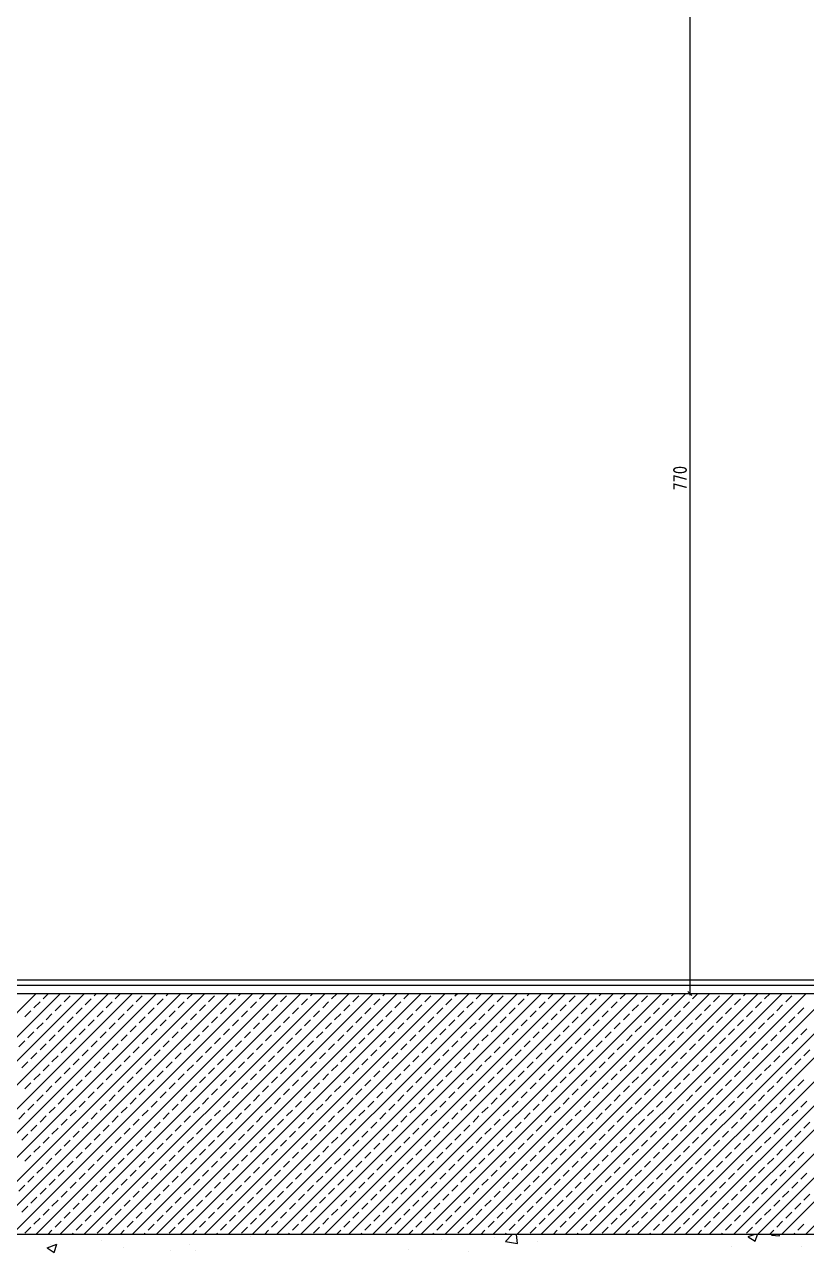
# Model space of a CAD drawing. Header units: millimetres. Extents: x 43168.9 to 43194.6, y -25545.1 to -25543.4.
# Drawn here: x 43184.1023 to 43184.2191, y -25544.7853 to -25544.6018 of the extents above; entities that cross this region are included whole.
import ezdxf

# ---------------------------------------------------------------- set-up
doc = ezdxf.new("R2010")
doc.units = ezdxf.units.MM
doc.header["$LTSCALE"] = 200
doc.linetypes.add('kesit_$0$HIDDEN2', pattern=[0.1875, 0.125, -0.0625])
for name, color, linetype in [('kaplama-gnl_sgh', 30, 'Continuous'), ('kesit_$0$izd-alt_sgh', 8, 'kesit_$0$HIDDEN2'), ('kolon-b.a_sgh', 6, 'Continuous'), ('olcuic_sgh', 183, 'Continuous'), ('tarama-betonarme_sgh', 223, 'Continuous'), ('tarama-zemin_sgh', 197, 'Continuous')]:
    doc.layers.add(name, color=color, linetype=linetype)
doc.styles.add('dim', font='VERDANA.TTF', dxfattribs={"width": 0.7})

msp = doc.modelspace()

# ---------------------------------------------------------------- linework, layer by layer
at = {"color": 0, "linetype": 'ByBlock', "lineweight": -2}
msp.add_line((43184.20137, -25544.74626), (43184.20197, -25544.74686), dxfattribs=at)
at = {"layer": 'kaplama-gnl_sgh'}
for p, q in [((43185.04769, -25544.74456), (43184.04569, -25544.74456)), ((43185.04769, -25544.74536), (43184.04569, -25544.74536))]:
    msp.add_line(p, q, dxfattribs=at)
at = {"layer": 'kesit_$0$izd-alt_sgh'}
msp.add_line((43183.07862, -25544.74656), (43185.19931, -25544.74656), dxfattribs=at)
at = {"layer": 'kolon-b.a_sgh'}
for p, q in [((43183.80469, -25544.74656), (43185.04869, -25544.74656)), ((43185.05869, -25544.78256), (43183.80469, -25544.78256))]:
    msp.add_line(p, q, dxfattribs=at)
at = {"layer": 'olcuic_sgh'}
for p, q in [((43184.20167, -25544.59231), (43184.20167, -25544.74681)), ((43184.19867, -25544.74656), (43184.20227, -25544.74656))]:
    msp.add_line(p, q, dxfattribs=at)
at = {"layer": 'tarama-betonarme_sgh'}
for p, q in [((43184.06809, -25544.78256), (43184.10409, -25544.74656)), ((43184.07169, -25544.78256), (43184.10769, -25544.74656)), ((43184.07528, -25544.78256), (43184.11128, -25544.74656)), ((43184.07887, -25544.78256), (43184.11487, -25544.74656)), ((43184.08246, -25544.78256), (43184.11846, -25544.74656)), ((43184.08605, -25544.78256), (43184.12205, -25544.74656)), ((43184.08965, -25544.78256), (43184.12565, -25544.74656)), ((43184.09324, -25544.78256), (43184.12924, -25544.74656)), ((43184.09683, -25544.78256), (43184.13283, -25544.74656)), ((43184.10042, -25544.78256), (43184.13642, -25544.74656)), ((43184.10402, -25544.78256), (43184.14002, -25544.74656)), ((43184.10509, -25544.74736), (43184.10589, -25544.74656)), ((43184.10761, -25544.78256), (43184.14361, -25544.74656)), ((43184.10823, -25544.74781), (43184.10913, -25544.74691)), ((43184.1112, -25544.78256), (43184.1472, -25544.74656)), ((43184.11137, -25544.74826), (43184.11227, -25544.74736)), ((43184.11272, -25544.74691), (43184.11307, -25544.74656)), ((43184.11479, -25544.78256), (43184.15079, -25544.74656)), ((43184.11586, -25544.74736), (43184.11667, -25544.74656)), ((43184.11838, -25544.78256), (43184.15438, -25544.74656)), ((43184.11901, -25544.74781), (43184.11991, -25544.74691)), ((43184.12198, -25544.78256), (43184.15798, -25544.74656)), ((43184.12215, -25544.74826), (43184.12305, -25544.74736)), ((43184.1235, -25544.74691), (43184.12385, -25544.74656)), ((43184.12557, -25544.78256), (43184.16157, -25544.74656)), ((43184.12664, -25544.74736), (43184.12744, -25544.74656)), ((43184.12916, -25544.78256), (43184.16516, -25544.74656)), ((43184.12978, -25544.74781), (43184.13068, -25544.74691)), ((43184.13275, -25544.78256), (43184.16875, -25544.74656)), ((43184.13293, -25544.74826), (43184.13382, -25544.74736)), ((43184.13427, -25544.74691), (43184.13463, -25544.74656)), ((43184.13634, -25544.78256), (43184.17234, -25544.74656)), ((43184.13742, -25544.74736), (43184.13822, -25544.74656)), ((43184.13994, -25544.78256), (43184.17594, -25544.74656)), ((43184.14056, -25544.74781), (43184.14146, -25544.74691)), ((43184.14353, -25544.78256), (43184.17953, -25544.74656)), ((43184.1437, -25544.74826), (43184.1446, -25544.74736)), ((43184.14505, -25544.74691), (43184.1454, -25544.74656)), ((43184.14712, -25544.78256), (43184.18312, -25544.74656)), ((43184.14819, -25544.74736), (43184.149, -25544.74656)), ((43184.15071, -25544.78256), (43184.18671, -25544.74656)), ((43184.15134, -25544.74781), (43184.15223, -25544.74691)), ((43184.1543, -25544.78256), (43184.1903, -25544.74656)), ((43184.15448, -25544.74826), (43184.15538, -25544.74736)), ((43184.15583, -25544.74691), (43184.15618, -25544.74656)), ((43184.1579, -25544.78256), (43184.1939, -25544.74656)), ((43184.15897, -25544.74736), (43184.15977, -25544.74656)), ((43184.16149, -25544.78256), (43184.19749, -25544.74656)), ((43184.16211, -25544.74781), (43184.16301, -25544.74691)), ((43184.16508, -25544.78256), (43184.20108, -25544.74656)), ((43184.16526, -25544.74826), (43184.16615, -25544.74736)), ((43184.1666, -25544.74691), (43184.16696, -25544.74656)), ((43184.16867, -25544.78256), (43184.20467, -25544.74656)), ((43184.16975, -25544.74736), (43184.17055, -25544.74656)), ((43184.17227, -25544.78256), (43184.20827, -25544.74656)), ((43184.17289, -25544.74781), (43184.17379, -25544.74691)), ((43184.17586, -25544.78256), (43184.21186, -25544.74656)), ((43184.17603, -25544.74826), (43184.17693, -25544.74736)), ((43184.17738, -25544.74691), (43184.17773, -25544.74656)), ((43184.17945, -25544.78256), (43184.21545, -25544.74656)), ((43184.18052, -25544.74736), (43184.18132, -25544.74656)), ((43184.18304, -25544.78256), (43184.21904, -25544.74656)), ((43184.18367, -25544.74781), (43184.18456, -25544.74691)), ((43184.18663, -25544.78256), (43184.22263, -25544.74656)), ((43184.18681, -25544.74826), (43184.18771, -25544.74736)), ((43184.18816, -25544.74691), (43184.18851, -25544.74656)), ((43184.19023, -25544.78256), (43184.22623, -25544.74656)), ((43184.1913, -25544.74736), (43184.1921, -25544.74656)), ((43184.19382, -25544.78256), (43184.22982, -25544.74656)), ((43184.19444, -25544.74781), (43184.19534, -25544.74691)), ((43184.19741, -25544.78256), (43184.23341, -25544.74656)), ((43184.19758, -25544.74826), (43184.19848, -25544.74736)), ((43184.19893, -25544.74691), (43184.19929, -25544.74656)), ((43184.201, -25544.78256), (43184.237, -25544.74656)), ((43184.20207, -25544.74736), (43184.20288, -25544.74656)), ((43184.20459, -25544.78256), (43184.24059, -25544.74656)), ((43184.20522, -25544.74781), (43184.20612, -25544.74691)), ((43184.20819, -25544.78256), (43184.24419, -25544.74656)), ((43184.20836, -25544.74826), (43184.20926, -25544.74736)), ((43184.20971, -25544.74691), (43184.21006, -25544.74656)), ((43184.21178, -25544.78256), (43184.24778, -25544.74656)), ((43184.21285, -25544.74736), (43184.21365, -25544.74656)), ((43184.21537, -25544.78256), (43184.25137, -25544.74656)), ((43184.21599, -25544.74781), (43184.21689, -25544.74691)), ((43184.21896, -25544.78256), (43184.25496, -25544.74656)), ((43184.10239, -25544.75006), (43184.10329, -25544.74916)), ((43184.10374, -25544.74871), (43184.10464, -25544.74781)), ((43184.10688, -25544.74916), (43184.10778, -25544.74826)), ((43184.11003, -25544.74961), (43184.11092, -25544.74871)), ((43184.11317, -25544.75006), (43184.11407, -25544.74916)), ((43184.11452, -25544.74871), (43184.11542, -25544.74781)), ((43184.11766, -25544.74916), (43184.11856, -25544.74826)), ((43184.1208, -25544.74961), (43184.1217, -25544.74871)), ((43184.12395, -25544.75006), (43184.12484, -25544.74916)), ((43184.12529, -25544.74871), (43184.12619, -25544.74781)), ((43184.12844, -25544.74916), (43184.12933, -25544.74826)), ((43184.13158, -25544.74961), (43184.13248, -25544.74871)), ((43184.13472, -25544.75006), (43184.13562, -25544.74916)), ((43184.13607, -25544.74871), (43184.13697, -25544.74781)), ((43184.13921, -25544.74916), (43184.14011, -25544.74826)), ((43184.14236, -25544.74961), (43184.14325, -25544.74871)), ((43184.1455, -25544.75006), (43184.1464, -25544.74916)), ((43184.14685, -25544.74871), (43184.14774, -25544.74781)), ((43184.14999, -25544.74916), (43184.15089, -25544.74826)), ((43184.15313, -25544.74961), (43184.15403, -25544.74871)), ((43184.15628, -25544.75006), (43184.15717, -25544.74916)), ((43184.15762, -25544.74871), (43184.15852, -25544.74781)), ((43184.16077, -25544.74916), (43184.16166, -25544.74826)), ((43184.16391, -25544.74961), (43184.16481, -25544.74871)), ((43184.16705, -25544.75006), (43184.16795, -25544.74916)), ((43184.1684, -25544.74871), (43184.1693, -25544.74781)), ((43184.17154, -25544.74916), (43184.17244, -25544.74826)), ((43184.17468, -25544.74961), (43184.17558, -25544.74871)), ((43184.17783, -25544.75006), (43184.17873, -25544.74916)), ((43184.17917, -25544.74871), (43184.18007, -25544.74781)), ((43184.18232, -25544.74916), (43184.18322, -25544.74826)), ((43184.18546, -25544.74961), (43184.18636, -25544.74871)), ((43184.1886, -25544.75006), (43184.1895, -25544.74916)), ((43184.18995, -25544.74871), (43184.19085, -25544.74781)), ((43184.19309, -25544.74916), (43184.19399, -25544.74826)), ((43184.19624, -25544.74961), (43184.19714, -25544.74871)), ((43184.19938, -25544.75006), (43184.20028, -25544.74916)), ((43184.20073, -25544.74871), (43184.20163, -25544.74781)), ((43184.20387, -25544.74916), (43184.20477, -25544.74826)), ((43184.20701, -25544.74961), (43184.20791, -25544.74871)), ((43184.21016, -25544.75006), (43184.21105, -25544.74916)), ((43184.2115, -25544.74871), (43184.2124, -25544.74781)), ((43184.21465, -25544.74916), (43184.21554, -25544.74826)), ((43184.21779, -25544.74961), (43184.21869, -25544.74871)), ((43184.10419, -25544.75185), (43184.10509, -25544.75095)), ((43184.10554, -25544.7505), (43184.10643, -25544.74961)), ((43184.10868, -25544.75095), (43184.10958, -25544.75006)), ((43184.11182, -25544.7514), (43184.11272, -25544.7505)), ((43184.11497, -25544.75185), (43184.11586, -25544.75095)), ((43184.11631, -25544.7505), (43184.11721, -25544.74961)), ((43184.11946, -25544.75095), (43184.12035, -25544.75006)), ((43184.1226, -25544.7514), (43184.1235, -25544.7505)), ((43184.12574, -25544.75185), (43184.12664, -25544.75095)), ((43184.12709, -25544.7505), (43184.12799, -25544.74961)), ((43184.13023, -25544.75095), (43184.13113, -25544.75006)), ((43184.13338, -25544.7514), (43184.13427, -25544.7505)), ((43184.13652, -25544.75185), (43184.13742, -25544.75095)), ((43184.13787, -25544.7505), (43184.13876, -25544.74961)), ((43184.14101, -25544.75095), (43184.14191, -25544.75006)), ((43184.14415, -25544.7514), (43184.14505, -25544.7505)), ((43184.14729, -25544.75185), (43184.14819, -25544.75095)), ((43184.14864, -25544.7505), (43184.14954, -25544.74961)), ((43184.15179, -25544.75095), (43184.15268, -25544.75006)), ((43184.15493, -25544.7514), (43184.15583, -25544.7505)), ((43184.15807, -25544.75185), (43184.15897, -25544.75095)), ((43184.15942, -25544.7505), (43184.16032, -25544.74961)), ((43184.16256, -25544.75095), (43184.16346, -25544.75006)), ((43184.1657, -25544.7514), (43184.1666, -25544.7505)), ((43184.16885, -25544.75185), (43184.16975, -25544.75095)), ((43184.17019, -25544.7505), (43184.17109, -25544.74961)), ((43184.17334, -25544.75095), (43184.17424, -25544.75006)), ((43184.17648, -25544.7514), (43184.17738, -25544.7505)), ((43184.17962, -25544.75185), (43184.18052, -25544.75095)), ((43184.18097, -25544.7505), (43184.18187, -25544.74961)), ((43184.18411, -25544.75095), (43184.18501, -25544.75006)), ((43184.18726, -25544.7514), (43184.18816, -25544.7505)), ((43184.1904, -25544.75185), (43184.1913, -25544.75095)), ((43184.19175, -25544.7505), (43184.19265, -25544.74961)), ((43184.19489, -25544.75095), (43184.19579, -25544.75006)), ((43184.19803, -25544.7514), (43184.19893, -25544.7505)), ((43184.20118, -25544.75185), (43184.20207, -25544.75095)), ((43184.20252, -25544.7505), (43184.20342, -25544.74961)), ((43184.20567, -25544.75095), (43184.20656, -25544.75006)), ((43184.20881, -25544.7514), (43184.20971, -25544.7505)), ((43184.21195, -25544.75185), (43184.21285, -25544.75095)), ((43184.2133, -25544.7505), (43184.2142, -25544.74961)), ((43184.21644, -25544.75095), (43184.21734, -25544.75006)), ((43184.10284, -25544.7532), (43184.10374, -25544.7523)), ((43184.10599, -25544.75365), (43184.10688, -25544.75275)), ((43184.10733, -25544.7523), (43184.10823, -25544.7514)), ((43184.11048, -25544.75275), (43184.11137, -25544.75185)), ((43184.11362, -25544.7532), (43184.11452, -25544.7523)), ((43184.11676, -25544.75365), (43184.11766, -25544.75275)), ((43184.11811, -25544.7523), (43184.11901, -25544.7514)), ((43184.12125, -25544.75275), (43184.12215, -25544.75185)), ((43184.1244, -25544.7532), (43184.12529, -25544.7523)), ((43184.12754, -25544.75365), (43184.12844, -25544.75275)), ((43184.12889, -25544.7523), (43184.12978, -25544.7514)), ((43184.13203, -25544.75275), (43184.13293, -25544.75185)), ((43184.13517, -25544.7532), (43184.13607, -25544.7523)), ((43184.13831, -25544.75365), (43184.13921, -25544.75275)), ((43184.13966, -25544.7523), (43184.14056, -25544.7514)), ((43184.1428, -25544.75275), (43184.1437, -25544.75185)), ((43184.14595, -25544.7532), (43184.14685, -25544.7523)), ((43184.14909, -25544.75365), (43184.14999, -25544.75275)), ((43184.15044, -25544.7523), (43184.15134, -25544.7514)), ((43184.15358, -25544.75275), (43184.15448, -25544.75185)), ((43184.15672, -25544.7532), (43184.15762, -25544.7523)), ((43184.15987, -25544.75365), (43184.16077, -25544.75275)), ((43184.16121, -25544.7523), (43184.16211, -25544.7514)), ((43184.16436, -25544.75275), (43184.16526, -25544.75185)), ((43184.1675, -25544.7532), (43184.1684, -25544.7523)), ((43184.17064, -25544.75365), (43184.17154, -25544.75275)), ((43184.17199, -25544.7523), (43184.17289, -25544.7514)), ((43184.17513, -25544.75275), (43184.17603, -25544.75185)), ((43184.17828, -25544.7532), (43184.17917, -25544.7523)), ((43184.18142, -25544.75365), (43184.18232, -25544.75275)), ((43184.18277, -25544.7523), (43184.18367, -25544.7514)), ((43184.18591, -25544.75275), (43184.18681, -25544.75185)), ((43184.18905, -25544.7532), (43184.18995, -25544.7523)), ((43184.1922, -25544.75365), (43184.19309, -25544.75275)), ((43184.19354, -25544.7523), (43184.19444, -25544.7514)), ((43184.19669, -25544.75275), (43184.19758, -25544.75185)), ((43184.19983, -25544.7532), (43184.20073, -25544.7523)), ((43184.20297, -25544.75365), (43184.20387, -25544.75275)), ((43184.20432, -25544.7523), (43184.20522, -25544.7514)), ((43184.20746, -25544.75275), (43184.20836, -25544.75185)), ((43184.21061, -25544.7532), (43184.2115, -25544.7523)), ((43184.21375, -25544.75365), (43184.21465, -25544.75275)), ((43184.2151, -25544.7523), (43184.21599, -25544.7514)), ((43184.21824, -25544.75275), (43184.21914, -25544.75185)), ((43184.1015, -25544.75455), (43184.10239, -25544.75365)), ((43184.10464, -25544.75499), (43184.10554, -25544.7541)), ((43184.10778, -25544.75544), (43184.10868, -25544.75455)), ((43184.10913, -25544.7541), (43184.11003, -25544.7532)), ((43184.11227, -25544.75455), (43184.11317, -25544.75365)), ((43184.11542, -25544.75499), (43184.11631, -25544.7541)), ((43184.11856, -25544.75544), (43184.11946, -25544.75455)), ((43184.11991, -25544.7541), (43184.1208, -25544.7532)), ((43184.12305, -25544.75455), (43184.12395, -25544.75365)), ((43184.12619, -25544.75499), (43184.12709, -25544.7541)), ((43184.12933, -25544.75544), (43184.13023, -25544.75455)), ((43184.13068, -25544.7541), (43184.13158, -25544.7532)), ((43184.13382, -25544.75455), (43184.13472, -25544.75365)), ((43184.13697, -25544.75499), (43184.13787, -25544.7541)), ((43184.14011, -25544.75544), (43184.14101, -25544.75455)), ((43184.14146, -25544.7541), (43184.14236, -25544.7532)), ((43184.1446, -25544.75455), (43184.1455, -25544.75365)), ((43184.14774, -25544.75499), (43184.14864, -25544.7541)), ((43184.15089, -25544.75544), (43184.15179, -25544.75455)), ((43184.15223, -25544.7541), (43184.15313, -25544.7532)), ((43184.15538, -25544.75455), (43184.15628, -25544.75365)), ((43184.15852, -25544.75499), (43184.15942, -25544.7541)), ((43184.16166, -25544.75544), (43184.16256, -25544.75455)), ((43184.16301, -25544.7541), (43184.16391, -25544.7532)), ((43184.16615, -25544.75455), (43184.16705, -25544.75365)), ((43184.1693, -25544.75499), (43184.17019, -25544.7541)), ((43184.17244, -25544.75544), (43184.17334, -25544.75455)), ((43184.17379, -25544.7541), (43184.17468, -25544.7532)), ((43184.17693, -25544.75455), (43184.17783, -25544.75365)), ((43184.18007, -25544.75499), (43184.18097, -25544.7541)), ((43184.18322, -25544.75544), (43184.18411, -25544.75455)), ((43184.18456, -25544.7541), (43184.18546, -25544.7532)), ((43184.18771, -25544.75455), (43184.1886, -25544.75365)), ((43184.19085, -25544.75499), (43184.19175, -25544.7541)), ((43184.19399, -25544.75544), (43184.19489, -25544.75455)), ((43184.19534, -25544.7541), (43184.19624, -25544.7532)), ((43184.19848, -25544.75455), (43184.19938, -25544.75365)), ((43184.20163, -25544.75499), (43184.20252, -25544.7541)), ((43184.20477, -25544.75544), (43184.20567, -25544.75455)), ((43184.20612, -25544.7541), (43184.20701, -25544.7532)), ((43184.20926, -25544.75455), (43184.21016, -25544.75365)), ((43184.2124, -25544.75499), (43184.2133, -25544.7541)), ((43184.21554, -25544.75544), (43184.21644, -25544.75455)), ((43184.21689, -25544.7541), (43184.21779, -25544.7532)), ((43184.10329, -25544.75634), (43184.10419, -25544.75544)), ((43184.10643, -25544.75679), (43184.10733, -25544.75589)), ((43184.10958, -25544.75724), (43184.11048, -25544.75634)), ((43184.11092, -25544.75589), (43184.11182, -25544.75499)), ((43184.11407, -25544.75634), (43184.11497, -25544.75544)), ((43184.11721, -25544.75679), (43184.11811, -25544.75589)), ((43184.12035, -25544.75724), (43184.12125, -25544.75634)), ((43184.1217, -25544.75589), (43184.1226, -25544.75499)), ((43184.12484, -25544.75634), (43184.12574, -25544.75544)), ((43184.12799, -25544.75679), (43184.12889, -25544.75589)), ((43184.13113, -25544.75724), (43184.13203, -25544.75634)), ((43184.13248, -25544.75589), (43184.13338, -25544.75499)), ((43184.13562, -25544.75634), (43184.13652, -25544.75544)), ((43184.13876, -25544.75679), (43184.13966, -25544.75589)), ((43184.14191, -25544.75724), (43184.1428, -25544.75634)), ((43184.14325, -25544.75589), (43184.14415, -25544.75499)), ((43184.1464, -25544.75634), (43184.14729, -25544.75544)), ((43184.14954, -25544.75679), (43184.15044, -25544.75589)), ((43184.15268, -25544.75724), (43184.15358, -25544.75634)), ((43184.15403, -25544.75589), (43184.15493, -25544.75499)), ((43184.15717, -25544.75634), (43184.15807, -25544.75544)), ((43184.16032, -25544.75679), (43184.16121, -25544.75589)), ((43184.16346, -25544.75724), (43184.16436, -25544.75634)), ((43184.16481, -25544.75589), (43184.1657, -25544.75499)), ((43184.16795, -25544.75634), (43184.16885, -25544.75544)), ((43184.17109, -25544.75679), (43184.17199, -25544.75589)), ((43184.17424, -25544.75724), (43184.17513, -25544.75634)), ((43184.17558, -25544.75589), (43184.17648, -25544.75499)), ((43184.17873, -25544.75634), (43184.17962, -25544.75544)), ((43184.18187, -25544.75679), (43184.18277, -25544.75589)), ((43184.18501, -25544.75724), (43184.18591, -25544.75634)), ((43184.18636, -25544.75589), (43184.18726, -25544.75499)), ((43184.1895, -25544.75634), (43184.1904, -25544.75544)), ((43184.19265, -25544.75679), (43184.19354, -25544.75589)), ((43184.19579, -25544.75724), (43184.19669, -25544.75634)), ((43184.19714, -25544.75589), (43184.19803, -25544.75499)), ((43184.20028, -25544.75634), (43184.20118, -25544.75544)), ((43184.20342, -25544.75679), (43184.20432, -25544.75589)), ((43184.20656, -25544.75724), (43184.20746, -25544.75634)), ((43184.20791, -25544.75589), (43184.20881, -25544.75499)), ((43184.21105, -25544.75634), (43184.21195, -25544.75544)), ((43184.2142, -25544.75679), (43184.2151, -25544.75589)), ((43184.21734, -25544.75724), (43184.21824, -25544.75634)), ((43184.21869, -25544.75589), (43184.21959, -25544.75499)), ((43184.10194, -25544.75769), (43184.10284, -25544.75679)), ((43184.10509, -25544.75814), (43184.10599, -25544.75724)), ((43184.10823, -25544.75859), (43184.10913, -25544.75769)), ((43184.11137, -25544.75904), (43184.11227, -25544.75814)), ((43184.11272, -25544.75769), (43184.11362, -25544.75679)), ((43184.11586, -25544.75814), (43184.11676, -25544.75724)), ((43184.11901, -25544.75859), (43184.11991, -25544.75769)), ((43184.12215, -25544.75904), (43184.12305, -25544.75814)), ((43184.1235, -25544.75769), (43184.1244, -25544.75679)), ((43184.12664, -25544.75814), (43184.12754, -25544.75724)), ((43184.12978, -25544.75859), (43184.13068, -25544.75769)), ((43184.13293, -25544.75904), (43184.13382, -25544.75814)), ((43184.13427, -25544.75769), (43184.13517, -25544.75679)), ((43184.13742, -25544.75814), (43184.13831, -25544.75724)), ((43184.14056, -25544.75859), (43184.14146, -25544.75769)), ((43184.1437, -25544.75904), (43184.1446, -25544.75814)), ((43184.14505, -25544.75769), (43184.14595, -25544.75679)), ((43184.14819, -25544.75814), (43184.14909, -25544.75724)), ((43184.15134, -25544.75859), (43184.15223, -25544.75769)), ((43184.15448, -25544.75904), (43184.15538, -25544.75814)), ((43184.15583, -25544.75769), (43184.15672, -25544.75679)), ((43184.15897, -25544.75814), (43184.15987, -25544.75724)), ((43184.16211, -25544.75859), (43184.16301, -25544.75769)), ((43184.16526, -25544.75904), (43184.16615, -25544.75814)), ((43184.1666, -25544.75769), (43184.1675, -25544.75679)), ((43184.16975, -25544.75814), (43184.17064, -25544.75724)), ((43184.17289, -25544.75859), (43184.17379, -25544.75769)), ((43184.17603, -25544.75904), (43184.17693, -25544.75814)), ((43184.17738, -25544.75769), (43184.17828, -25544.75679)), ((43184.18052, -25544.75814), (43184.18142, -25544.75724)), ((43184.18367, -25544.75859), (43184.18456, -25544.75769)), ((43184.18681, -25544.75904), (43184.18771, -25544.75814)), ((43184.18816, -25544.75769), (43184.18905, -25544.75679)), ((43184.1913, -25544.75814), (43184.1922, -25544.75724)), ((43184.19444, -25544.75859), (43184.19534, -25544.75769)), ((43184.19758, -25544.75904), (43184.19848, -25544.75814)), ((43184.19893, -25544.75769), (43184.19983, -25544.75679)), ((43184.20207, -25544.75814), (43184.20297, -25544.75724)), ((43184.20522, -25544.75859), (43184.20612, -25544.75769)), ((43184.20836, -25544.75904), (43184.20926, -25544.75814)), ((43184.20971, -25544.75769), (43184.21061, -25544.75679)), ((43184.21285, -25544.75814), (43184.21375, -25544.75724)), ((43184.21599, -25544.75859), (43184.21689, -25544.75769)), ((43184.10239, -25544.76083), (43184.10329, -25544.75993)), ((43184.10374, -25544.75949), (43184.10464, -25544.75859)), ((43184.10688, -25544.75993), (43184.10778, -25544.75904)), ((43184.11003, -25544.76038), (43184.11092, -25544.75949)), ((43184.11317, -25544.76083), (43184.11407, -25544.75993)), ((43184.11452, -25544.75949), (43184.11542, -25544.75859)), ((43184.11766, -25544.75993), (43184.11856, -25544.75904)), ((43184.1208, -25544.76038), (43184.1217, -25544.75949)), ((43184.12395, -25544.76083), (43184.12484, -25544.75993)), ((43184.12529, -25544.75949), (43184.12619, -25544.75859)), ((43184.12844, -25544.75993), (43184.12933, -25544.75904)), ((43184.13158, -25544.76038), (43184.13248, -25544.75949)), ((43184.13472, -25544.76083), (43184.13562, -25544.75993)), ((43184.13607, -25544.75949), (43184.13697, -25544.75859)), ((43184.13921, -25544.75993), (43184.14011, -25544.75904)), ((43184.14236, -25544.76038), (43184.14325, -25544.75949)), ((43184.1455, -25544.76083), (43184.1464, -25544.75993)), ((43184.14685, -25544.75949), (43184.14774, -25544.75859)), ((43184.14999, -25544.75993), (43184.15089, -25544.75904)), ((43184.15313, -25544.76038), (43184.15403, -25544.75949)), ((43184.15628, -25544.76083), (43184.15717, -25544.75993)), ((43184.15762, -25544.75949), (43184.15852, -25544.75859)), ((43184.16077, -25544.75993), (43184.16166, -25544.75904)), ((43184.16391, -25544.76038), (43184.16481, -25544.75949)), ((43184.16705, -25544.76083), (43184.16795, -25544.75993)), ((43184.1684, -25544.75949), (43184.1693, -25544.75859)), ((43184.17154, -25544.75993), (43184.17244, -25544.75904)), ((43184.17468, -25544.76038), (43184.17558, -25544.75949)), ((43184.17783, -25544.76083), (43184.17873, -25544.75993)), ((43184.17917, -25544.75949), (43184.18007, -25544.75859)), ((43184.18232, -25544.75993), (43184.18322, -25544.75904)), ((43184.18546, -25544.76038), (43184.18636, -25544.75949)), ((43184.1886, -25544.76083), (43184.1895, -25544.75993)), ((43184.18995, -25544.75949), (43184.19085, -25544.75859)), ((43184.19309, -25544.75993), (43184.19399, -25544.75904)), ((43184.19624, -25544.76038), (43184.19714, -25544.75949)), ((43184.19938, -25544.76083), (43184.20028, -25544.75993)), ((43184.20073, -25544.75949), (43184.20163, -25544.75859)), ((43184.20387, -25544.75993), (43184.20477, -25544.75904)), ((43184.20701, -25544.76038), (43184.20791, -25544.75949)), ((43184.21016, -25544.76083), (43184.21105, -25544.75993)), ((43184.2115, -25544.75949), (43184.2124, -25544.75859)), ((43184.21465, -25544.75993), (43184.21554, -25544.75904)), ((43184.21779, -25544.76038), (43184.21869, -25544.75949)), ((43184.10419, -25544.76263), (43184.10509, -25544.76173)), ((43184.10554, -25544.76128), (43184.10643, -25544.76038)), ((43184.10868, -25544.76173), (43184.10958, -25544.76083)), ((43184.11182, -25544.76218), (43184.11272, -25544.76128)), ((43184.11497, -25544.76263), (43184.11586, -25544.76173)), ((43184.11631, -25544.76128), (43184.11721, -25544.76038)), ((43184.11946, -25544.76173), (43184.12035, -25544.76083)), ((43184.1226, -25544.76218), (43184.1235, -25544.76128)), ((43184.12574, -25544.76263), (43184.12664, -25544.76173)), ((43184.12709, -25544.76128), (43184.12799, -25544.76038)), ((43184.13023, -25544.76173), (43184.13113, -25544.76083)), ((43184.13338, -25544.76218), (43184.13427, -25544.76128)), ((43184.13652, -25544.76263), (43184.13742, -25544.76173)), ((43184.13787, -25544.76128), (43184.13876, -25544.76038)), ((43184.14101, -25544.76173), (43184.14191, -25544.76083)), ((43184.14415, -25544.76218), (43184.14505, -25544.76128)), ((43184.14729, -25544.76263), (43184.14819, -25544.76173)), ((43184.14864, -25544.76128), (43184.14954, -25544.76038)), ((43184.15179, -25544.76173), (43184.15268, -25544.76083)), ((43184.15493, -25544.76218), (43184.15583, -25544.76128)), ((43184.15807, -25544.76263), (43184.15897, -25544.76173)), ((43184.15942, -25544.76128), (43184.16032, -25544.76038)), ((43184.16256, -25544.76173), (43184.16346, -25544.76083)), ((43184.1657, -25544.76218), (43184.1666, -25544.76128)), ((43184.16885, -25544.76263), (43184.16975, -25544.76173)), ((43184.17019, -25544.76128), (43184.17109, -25544.76038)), ((43184.17334, -25544.76173), (43184.17424, -25544.76083)), ((43184.17648, -25544.76218), (43184.17738, -25544.76128)), ((43184.17962, -25544.76263), (43184.18052, -25544.76173)), ((43184.18097, -25544.76128), (43184.18187, -25544.76038)), ((43184.18411, -25544.76173), (43184.18501, -25544.76083)), ((43184.18726, -25544.76218), (43184.18816, -25544.76128)), ((43184.1904, -25544.76263), (43184.1913, -25544.76173)), ((43184.19175, -25544.76128), (43184.19265, -25544.76038)), ((43184.19489, -25544.76173), (43184.19579, -25544.76083)), ((43184.19803, -25544.76218), (43184.19893, -25544.76128)), ((43184.20118, -25544.76263), (43184.20207, -25544.76173)), ((43184.20252, -25544.76128), (43184.20342, -25544.76038)), ((43184.20567, -25544.76173), (43184.20656, -25544.76083)), ((43184.20881, -25544.76218), (43184.20971, -25544.76128)), ((43184.21195, -25544.76263), (43184.21285, -25544.76173)), ((43184.2133, -25544.76128), (43184.2142, -25544.76038)), ((43184.21644, -25544.76173), (43184.21734, -25544.76083)), ((43184.10284, -25544.76398), (43184.10374, -25544.76308)), ((43184.10599, -25544.76442), (43184.10688, -25544.76353)), ((43184.10733, -25544.76308), (43184.10823, -25544.76218)), ((43184.10913, -25544.76487), (43184.11003, -25544.76398)), ((43184.11048, -25544.76353), (43184.11137, -25544.76263)), ((43184.11362, -25544.76398), (43184.11452, -25544.76308)), ((43184.11676, -25544.76442), (43184.11766, -25544.76353)), ((43184.11811, -25544.76308), (43184.11901, -25544.76218)), ((43184.11991, -25544.76487), (43184.1208, -25544.76398)), ((43184.12125, -25544.76353), (43184.12215, -25544.76263)), ((43184.1244, -25544.76398), (43184.12529, -25544.76308)), ((43184.12754, -25544.76442), (43184.12844, -25544.76353)), ((43184.12889, -25544.76308), (43184.12978, -25544.76218)), ((43184.13068, -25544.76487), (43184.13158, -25544.76398)), ((43184.13203, -25544.76353), (43184.13293, -25544.76263)), ((43184.13517, -25544.76398), (43184.13607, -25544.76308)), ((43184.13831, -25544.76442), (43184.13921, -25544.76353)), ((43184.13966, -25544.76308), (43184.14056, -25544.76218)), ((43184.14146, -25544.76487), (43184.14236, -25544.76398)), ((43184.1428, -25544.76353), (43184.1437, -25544.76263)), ((43184.14595, -25544.76398), (43184.14685, -25544.76308)), ((43184.14909, -25544.76442), (43184.14999, -25544.76353)), ((43184.15044, -25544.76308), (43184.15134, -25544.76218)), ((43184.15223, -25544.76487), (43184.15313, -25544.76398)), ((43184.15358, -25544.76353), (43184.15448, -25544.76263)), ((43184.15672, -25544.76398), (43184.15762, -25544.76308)), ((43184.15987, -25544.76442), (43184.16077, -25544.76353)), ((43184.16121, -25544.76308), (43184.16211, -25544.76218)), ((43184.16301, -25544.76487), (43184.16391, -25544.76398)), ((43184.16436, -25544.76353), (43184.16526, -25544.76263)), ((43184.1675, -25544.76398), (43184.1684, -25544.76308)), ((43184.17064, -25544.76442), (43184.17154, -25544.76353)), ((43184.17199, -25544.76308), (43184.17289, -25544.76218)), ((43184.17379, -25544.76487), (43184.17468, -25544.76398)), ((43184.17513, -25544.76353), (43184.17603, -25544.76263)), ((43184.17828, -25544.76398), (43184.17917, -25544.76308)), ((43184.18142, -25544.76442), (43184.18232, -25544.76353)), ((43184.18277, -25544.76308), (43184.18367, -25544.76218)), ((43184.18456, -25544.76487), (43184.18546, -25544.76398)), ((43184.18591, -25544.76353), (43184.18681, -25544.76263)), ((43184.18905, -25544.76398), (43184.18995, -25544.76308)), ((43184.1922, -25544.76442), (43184.19309, -25544.76353)), ((43184.19354, -25544.76308), (43184.19444, -25544.76218)), ((43184.19534, -25544.76487), (43184.19624, -25544.76398)), ((43184.19669, -25544.76353), (43184.19758, -25544.76263)), ((43184.19983, -25544.76398), (43184.20073, -25544.76308)), ((43184.20297, -25544.76442), (43184.20387, -25544.76353)), ((43184.20432, -25544.76308), (43184.20522, -25544.76218)), ((43184.20612, -25544.76487), (43184.20701, -25544.76398)), ((43184.20746, -25544.76353), (43184.20836, -25544.76263)), ((43184.21061, -25544.76398), (43184.2115, -25544.76308)), ((43184.21375, -25544.76442), (43184.21465, -25544.76353)), ((43184.2151, -25544.76308), (43184.21599, -25544.76218)), ((43184.21689, -25544.76487), (43184.21779, -25544.76398)), ((43184.21824, -25544.76353), (43184.21914, -25544.76263)), ((43184.1015, -25544.76532), (43184.10239, -25544.76442)), ((43184.10464, -25544.76577), (43184.10554, -25544.76487)), ((43184.10778, -25544.76622), (43184.10868, -25544.76532)), ((43184.11092, -25544.76667), (43184.11182, -25544.76577)), ((43184.11227, -25544.76532), (43184.11317, -25544.76442)), ((43184.11542, -25544.76577), (43184.11631, -25544.76487)), ((43184.11856, -25544.76622), (43184.11946, -25544.76532)), ((43184.1217, -25544.76667), (43184.1226, -25544.76577)), ((43184.12305, -25544.76532), (43184.12395, -25544.76442)), ((43184.12619, -25544.76577), (43184.12709, -25544.76487)), ((43184.12933, -25544.76622), (43184.13023, -25544.76532)), ((43184.13248, -25544.76667), (43184.13338, -25544.76577)), ((43184.13382, -25544.76532), (43184.13472, -25544.76442)), ((43184.13697, -25544.76577), (43184.13787, -25544.76487)), ((43184.14011, -25544.76622), (43184.14101, -25544.76532)), ((43184.14325, -25544.76667), (43184.14415, -25544.76577)), ((43184.1446, -25544.76532), (43184.1455, -25544.76442)), ((43184.14774, -25544.76577), (43184.14864, -25544.76487)), ((43184.15089, -25544.76622), (43184.15179, -25544.76532)), ((43184.15403, -25544.76667), (43184.15493, -25544.76577)), ((43184.15538, -25544.76532), (43184.15628, -25544.76442)), ((43184.15852, -25544.76577), (43184.15942, -25544.76487)), ((43184.16166, -25544.76622), (43184.16256, -25544.76532)), ((43184.16481, -25544.76667), (43184.1657, -25544.76577)), ((43184.16615, -25544.76532), (43184.16705, -25544.76442)), ((43184.1693, -25544.76577), (43184.17019, -25544.76487)), ((43184.17244, -25544.76622), (43184.17334, -25544.76532)), ((43184.17558, -25544.76667), (43184.17648, -25544.76577)), ((43184.17693, -25544.76532), (43184.17783, -25544.76442)), ((43184.18007, -25544.76577), (43184.18097, -25544.76487)), ((43184.18322, -25544.76622), (43184.18411, -25544.76532)), ((43184.18636, -25544.76667), (43184.18726, -25544.76577)), ((43184.18771, -25544.76532), (43184.1886, -25544.76442)), ((43184.19085, -25544.76577), (43184.19175, -25544.76487)), ((43184.19399, -25544.76622), (43184.19489, -25544.76532)), ((43184.19714, -25544.76667), (43184.19803, -25544.76577)), ((43184.19848, -25544.76532), (43184.19938, -25544.76442)), ((43184.20163, -25544.76577), (43184.20252, -25544.76487)), ((43184.20477, -25544.76622), (43184.20567, -25544.76532)), ((43184.20791, -25544.76667), (43184.20881, -25544.76577)), ((43184.20926, -25544.76532), (43184.21016, -25544.76442)), ((43184.2124, -25544.76577), (43184.2133, -25544.76487)), ((43184.21554, -25544.76622), (43184.21644, -25544.76532)), ((43184.21869, -25544.76667), (43184.21959, -25544.76577)), ((43184.10194, -25544.76847), (43184.10284, -25544.76757)), ((43184.10329, -25544.76712), (43184.10419, -25544.76622)), ((43184.10643, -25544.76757), (43184.10733, -25544.76667)), ((43184.10958, -25544.76802), (43184.11048, -25544.76712)), ((43184.11272, -25544.76847), (43184.11362, -25544.76757)), ((43184.11407, -25544.76712), (43184.11497, -25544.76622)), ((43184.11721, -25544.76757), (43184.11811, -25544.76667)), ((43184.12035, -25544.76802), (43184.12125, -25544.76712)), ((43184.1235, -25544.76847), (43184.1244, -25544.76757)), ((43184.12484, -25544.76712), (43184.12574, -25544.76622)), ((43184.12799, -25544.76757), (43184.12889, -25544.76667)), ((43184.13113, -25544.76802), (43184.13203, -25544.76712)), ((43184.13427, -25544.76847), (43184.13517, -25544.76757)), ((43184.13562, -25544.76712), (43184.13652, -25544.76622)), ((43184.13876, -25544.76757), (43184.13966, -25544.76667)), ((43184.14191, -25544.76802), (43184.1428, -25544.76712)), ((43184.14505, -25544.76847), (43184.14595, -25544.76757)), ((43184.1464, -25544.76712), (43184.14729, -25544.76622)), ((43184.14954, -25544.76757), (43184.15044, -25544.76667)), ((43184.15268, -25544.76802), (43184.15358, -25544.76712)), ((43184.15583, -25544.76847), (43184.15672, -25544.76757)), ((43184.15717, -25544.76712), (43184.15807, -25544.76622)), ((43184.16032, -25544.76757), (43184.16121, -25544.76667)), ((43184.16346, -25544.76802), (43184.16436, -25544.76712)), ((43184.1666, -25544.76847), (43184.1675, -25544.76757)), ((43184.16795, -25544.76712), (43184.16885, -25544.76622)), ((43184.17109, -25544.76757), (43184.17199, -25544.76667)), ((43184.17424, -25544.76802), (43184.17513, -25544.76712)), ((43184.17738, -25544.76847), (43184.17828, -25544.76757)), ((43184.17873, -25544.76712), (43184.17962, -25544.76622)), ((43184.18187, -25544.76757), (43184.18277, -25544.76667)), ((43184.18501, -25544.76802), (43184.18591, -25544.76712)), ((43184.18816, -25544.76847), (43184.18905, -25544.76757)), ((43184.1895, -25544.76712), (43184.1904, -25544.76622)), ((43184.19265, -25544.76757), (43184.19354, -25544.76667)), ((43184.19579, -25544.76802), (43184.19669, -25544.76712)), ((43184.19893, -25544.76847), (43184.19983, -25544.76757)), ((43184.20028, -25544.76712), (43184.20118, -25544.76622)), ((43184.20342, -25544.76757), (43184.20432, -25544.76667)), ((43184.20656, -25544.76802), (43184.20746, -25544.76712)), ((43184.20971, -25544.76847), (43184.21061, -25544.76757)), ((43184.21105, -25544.76712), (43184.21195, -25544.76622)), ((43184.2142, -25544.76757), (43184.2151, -25544.76667)), ((43184.21734, -25544.76802), (43184.21824, -25544.76712)), ((43184.10374, -25544.77026), (43184.10464, -25544.76936)), ((43184.10509, -25544.76891), (43184.10599, -25544.76802)), ((43184.10823, -25544.76936), (43184.10913, -25544.76847)), ((43184.11137, -25544.76981), (43184.11227, -25544.76891)), ((43184.11452, -25544.77026), (43184.11542, -25544.76936)), ((43184.11586, -25544.76891), (43184.11676, -25544.76802)), ((43184.11901, -25544.76936), (43184.11991, -25544.76847)), ((43184.12215, -25544.76981), (43184.12305, -25544.76891)), ((43184.12529, -25544.77026), (43184.12619, -25544.76936)), ((43184.12664, -25544.76891), (43184.12754, -25544.76802)), ((43184.12978, -25544.76936), (43184.13068, -25544.76847)), ((43184.13293, -25544.76981), (43184.13382, -25544.76891)), ((43184.13607, -25544.77026), (43184.13697, -25544.76936)), ((43184.13742, -25544.76891), (43184.13831, -25544.76802)), ((43184.14056, -25544.76936), (43184.14146, -25544.76847)), ((43184.1437, -25544.76981), (43184.1446, -25544.76891)), ((43184.14685, -25544.77026), (43184.14774, -25544.76936)), ((43184.14819, -25544.76891), (43184.14909, -25544.76802)), ((43184.15134, -25544.76936), (43184.15223, -25544.76847)), ((43184.15448, -25544.76981), (43184.15538, -25544.76891)), ((43184.15762, -25544.77026), (43184.15852, -25544.76936)), ((43184.15897, -25544.76891), (43184.15987, -25544.76802)), ((43184.16211, -25544.76936), (43184.16301, -25544.76847)), ((43184.16526, -25544.76981), (43184.16615, -25544.76891)), ((43184.1684, -25544.77026), (43184.1693, -25544.76936)), ((43184.16975, -25544.76891), (43184.17064, -25544.76802)), ((43184.17289, -25544.76936), (43184.17379, -25544.76847)), ((43184.17603, -25544.76981), (43184.17693, -25544.76891)), ((43184.17917, -25544.77026), (43184.18007, -25544.76936)), ((43184.18052, -25544.76891), (43184.18142, -25544.76802)), ((43184.18367, -25544.76936), (43184.18456, -25544.76847)), ((43184.18681, -25544.76981), (43184.18771, -25544.76891)), ((43184.18995, -25544.77026), (43184.19085, -25544.76936)), ((43184.1913, -25544.76891), (43184.1922, -25544.76802)), ((43184.19444, -25544.76936), (43184.19534, -25544.76847)), ((43184.19758, -25544.76981), (43184.19848, -25544.76891)), ((43184.20073, -25544.77026), (43184.20163, -25544.76936)), ((43184.20207, -25544.76891), (43184.20297, -25544.76802)), ((43184.20522, -25544.76936), (43184.20612, -25544.76847)), ((43184.20836, -25544.76981), (43184.20926, -25544.76891)), ((43184.2115, -25544.77026), (43184.2124, -25544.76936)), ((43184.21285, -25544.76891), (43184.21375, -25544.76802)), ((43184.21599, -25544.76936), (43184.21689, -25544.76847)), ((43184.10239, -25544.77161), (43184.10329, -25544.77071)), ((43184.10554, -25544.77206), (43184.10643, -25544.77116)), ((43184.10688, -25544.77071), (43184.10778, -25544.76981)), ((43184.11003, -25544.77116), (43184.11092, -25544.77026)), ((43184.11317, -25544.77161), (43184.11407, -25544.77071)), ((43184.11631, -25544.77206), (43184.11721, -25544.77116)), ((43184.11766, -25544.77071), (43184.11856, -25544.76981)), ((43184.1208, -25544.77116), (43184.1217, -25544.77026)), ((43184.12395, -25544.77161), (43184.12484, -25544.77071)), ((43184.12709, -25544.77206), (43184.12799, -25544.77116)), ((43184.12844, -25544.77071), (43184.12933, -25544.76981)), ((43184.13158, -25544.77116), (43184.13248, -25544.77026)), ((43184.13472, -25544.77161), (43184.13562, -25544.77071)), ((43184.13787, -25544.77206), (43184.13876, -25544.77116)), ((43184.13921, -25544.77071), (43184.14011, -25544.76981)), ((43184.14236, -25544.77116), (43184.14325, -25544.77026)), ((43184.1455, -25544.77161), (43184.1464, -25544.77071)), ((43184.14864, -25544.77206), (43184.14954, -25544.77116)), ((43184.14999, -25544.77071), (43184.15089, -25544.76981)), ((43184.15313, -25544.77116), (43184.15403, -25544.77026)), ((43184.15628, -25544.77161), (43184.15717, -25544.77071)), ((43184.15942, -25544.77206), (43184.16032, -25544.77116)), ((43184.16077, -25544.77071), (43184.16166, -25544.76981)), ((43184.16391, -25544.77116), (43184.16481, -25544.77026)), ((43184.16705, -25544.77161), (43184.16795, -25544.77071)), ((43184.17019, -25544.77206), (43184.17109, -25544.77116)), ((43184.17154, -25544.77071), (43184.17244, -25544.76981)), ((43184.17468, -25544.77116), (43184.17558, -25544.77026)), ((43184.17783, -25544.77161), (43184.17873, -25544.77071)), ((43184.18097, -25544.77206), (43184.18187, -25544.77116)), ((43184.18232, -25544.77071), (43184.18322, -25544.76981)), ((43184.18546, -25544.77116), (43184.18636, -25544.77026)), ((43184.1886, -25544.77161), (43184.1895, -25544.77071)), ((43184.19175, -25544.77206), (43184.19265, -25544.77116)), ((43184.19309, -25544.77071), (43184.19399, -25544.76981)), ((43184.19624, -25544.77116), (43184.19714, -25544.77026)), ((43184.19938, -25544.77161), (43184.20028, -25544.77071)), ((43184.20252, -25544.77206), (43184.20342, -25544.77116)), ((43184.20387, -25544.77071), (43184.20477, -25544.76981)), ((43184.20701, -25544.77116), (43184.20791, -25544.77026)), ((43184.21016, -25544.77161), (43184.21105, -25544.77071)), ((43184.2133, -25544.77206), (43184.2142, -25544.77116)), ((43184.21465, -25544.77071), (43184.21554, -25544.76981)), ((43184.21779, -25544.77116), (43184.21869, -25544.77026)), ((43184.10419, -25544.7734), (43184.10509, -25544.77251)), ((43184.10733, -25544.77385), (43184.10823, -25544.77296)), ((43184.10868, -25544.77251), (43184.10958, -25544.77161)), ((43184.11182, -25544.77296), (43184.11272, -25544.77206)), ((43184.11497, -25544.7734), (43184.11586, -25544.77251)), ((43184.11811, -25544.77385), (43184.11901, -25544.77296)), ((43184.11946, -25544.77251), (43184.12035, -25544.77161)), ((43184.1226, -25544.77296), (43184.1235, -25544.77206)), ((43184.12574, -25544.7734), (43184.12664, -25544.77251)), ((43184.12889, -25544.77385), (43184.12978, -25544.77296)), ((43184.13023, -25544.77251), (43184.13113, -25544.77161)), ((43184.13338, -25544.77296), (43184.13427, -25544.77206)), ((43184.13652, -25544.7734), (43184.13742, -25544.77251)), ((43184.13966, -25544.77385), (43184.14056, -25544.77296)), ((43184.14101, -25544.77251), (43184.14191, -25544.77161)), ((43184.14415, -25544.77296), (43184.14505, -25544.77206)), ((43184.14729, -25544.7734), (43184.14819, -25544.77251)), ((43184.15044, -25544.77385), (43184.15134, -25544.77296)), ((43184.15179, -25544.77251), (43184.15268, -25544.77161)), ((43184.15493, -25544.77296), (43184.15583, -25544.77206)), ((43184.15807, -25544.7734), (43184.15897, -25544.77251)), ((43184.16121, -25544.77385), (43184.16211, -25544.77296)), ((43184.16256, -25544.77251), (43184.16346, -25544.77161)), ((43184.1657, -25544.77296), (43184.1666, -25544.77206)), ((43184.16885, -25544.7734), (43184.16975, -25544.77251)), ((43184.17199, -25544.77385), (43184.17289, -25544.77296)), ((43184.17334, -25544.77251), (43184.17424, -25544.77161)), ((43184.17648, -25544.77296), (43184.17738, -25544.77206)), ((43184.17962, -25544.7734), (43184.18052, -25544.77251)), ((43184.18277, -25544.77385), (43184.18367, -25544.77296)), ((43184.18411, -25544.77251), (43184.18501, -25544.77161)), ((43184.18726, -25544.77296), (43184.18816, -25544.77206)), ((43184.1904, -25544.7734), (43184.1913, -25544.77251)), ((43184.19354, -25544.77385), (43184.19444, -25544.77296)), ((43184.19489, -25544.77251), (43184.19579, -25544.77161)), ((43184.19803, -25544.77296), (43184.19893, -25544.77206)), ((43184.20118, -25544.7734), (43184.20207, -25544.77251)), ((43184.20432, -25544.77385), (43184.20522, -25544.77296)), ((43184.20567, -25544.77251), (43184.20656, -25544.77161)), ((43184.20881, -25544.77296), (43184.20971, -25544.77206)), ((43184.21195, -25544.7734), (43184.21285, -25544.77251)), ((43184.2151, -25544.77385), (43184.21599, -25544.77296)), ((43184.21644, -25544.77251), (43184.21734, -25544.77161)), ((43184.10284, -25544.77475), (43184.10374, -25544.77385)), ((43184.10599, -25544.7752), (43184.10688, -25544.7743)), ((43184.10913, -25544.77565), (43184.11003, -25544.77475)), ((43184.11048, -25544.7743), (43184.11137, -25544.7734)), ((43184.11362, -25544.77475), (43184.11452, -25544.77385)), ((43184.11676, -25544.7752), (43184.11766, -25544.7743)), ((43184.11991, -25544.77565), (43184.1208, -25544.77475)), ((43184.12125, -25544.7743), (43184.12215, -25544.7734)), ((43184.1244, -25544.77475), (43184.12529, -25544.77385)), ((43184.12754, -25544.7752), (43184.12844, -25544.7743)), ((43184.13068, -25544.77565), (43184.13158, -25544.77475)), ((43184.13203, -25544.7743), (43184.13293, -25544.7734)), ((43184.13517, -25544.77475), (43184.13607, -25544.77385)), ((43184.13831, -25544.7752), (43184.13921, -25544.7743)), ((43184.14146, -25544.77565), (43184.14236, -25544.77475)), ((43184.1428, -25544.7743), (43184.1437, -25544.7734)), ((43184.14595, -25544.77475), (43184.14685, -25544.77385)), ((43184.14909, -25544.7752), (43184.14999, -25544.7743)), ((43184.15223, -25544.77565), (43184.15313, -25544.77475)), ((43184.15358, -25544.7743), (43184.15448, -25544.7734)), ((43184.15672, -25544.77475), (43184.15762, -25544.77385)), ((43184.15987, -25544.7752), (43184.16077, -25544.7743)), ((43184.16301, -25544.77565), (43184.16391, -25544.77475)), ((43184.16436, -25544.7743), (43184.16526, -25544.7734)), ((43184.1675, -25544.77475), (43184.1684, -25544.77385)), ((43184.17064, -25544.7752), (43184.17154, -25544.7743)), ((43184.17379, -25544.77565), (43184.17468, -25544.77475)), ((43184.17513, -25544.7743), (43184.17603, -25544.7734)), ((43184.17828, -25544.77475), (43184.17917, -25544.77385)), ((43184.18142, -25544.7752), (43184.18232, -25544.7743)), ((43184.18456, -25544.77565), (43184.18546, -25544.77475)), ((43184.18591, -25544.7743), (43184.18681, -25544.7734)), ((43184.18905, -25544.77475), (43184.18995, -25544.77385)), ((43184.1922, -25544.7752), (43184.19309, -25544.7743)), ((43184.19534, -25544.77565), (43184.19624, -25544.77475)), ((43184.19669, -25544.7743), (43184.19758, -25544.7734)), ((43184.19983, -25544.77475), (43184.20073, -25544.77385)), ((43184.20297, -25544.7752), (43184.20387, -25544.7743)), ((43184.20612, -25544.77565), (43184.20701, -25544.77475)), ((43184.20746, -25544.7743), (43184.20836, -25544.7734)), ((43184.21061, -25544.77475), (43184.2115, -25544.77385)), ((43184.21375, -25544.7752), (43184.21465, -25544.7743)), ((43184.21689, -25544.77565), (43184.21779, -25544.77475)), ((43184.21824, -25544.7743), (43184.21914, -25544.7734)), ((43184.1015, -25544.7761), (43184.10239, -25544.7752)), ((43184.10464, -25544.77655), (43184.10554, -25544.77565)), ((43184.10778, -25544.777), (43184.10868, -25544.7761)), ((43184.11092, -25544.77745), (43184.11182, -25544.77655)), ((43184.11227, -25544.7761), (43184.11317, -25544.7752)), ((43184.11542, -25544.77655), (43184.11631, -25544.77565)), ((43184.11856, -25544.777), (43184.11946, -25544.7761)), ((43184.1217, -25544.77745), (43184.1226, -25544.77655)), ((43184.12305, -25544.7761), (43184.12395, -25544.7752)), ((43184.12619, -25544.77655), (43184.12709, -25544.77565)), ((43184.12933, -25544.777), (43184.13023, -25544.7761)), ((43184.13248, -25544.77745), (43184.13338, -25544.77655)), ((43184.13382, -25544.7761), (43184.13472, -25544.7752)), ((43184.13697, -25544.77655), (43184.13787, -25544.77565)), ((43184.14011, -25544.777), (43184.14101, -25544.7761)), ((43184.14325, -25544.77745), (43184.14415, -25544.77655)), ((43184.1446, -25544.7761), (43184.1455, -25544.7752)), ((43184.14774, -25544.77655), (43184.14864, -25544.77565)), ((43184.15089, -25544.777), (43184.15179, -25544.7761)), ((43184.15403, -25544.77745), (43184.15493, -25544.77655)), ((43184.15538, -25544.7761), (43184.15628, -25544.7752)), ((43184.15852, -25544.77655), (43184.15942, -25544.77565)), ((43184.16166, -25544.777), (43184.16256, -25544.7761)), ((43184.16481, -25544.77745), (43184.1657, -25544.77655)), ((43184.16615, -25544.7761), (43184.16705, -25544.7752)), ((43184.1693, -25544.77655), (43184.17019, -25544.77565)), ((43184.17244, -25544.777), (43184.17334, -25544.7761)), ((43184.17558, -25544.77745), (43184.17648, -25544.77655)), ((43184.17693, -25544.7761), (43184.17783, -25544.7752)), ((43184.18007, -25544.77655), (43184.18097, -25544.77565)), ((43184.18322, -25544.777), (43184.18411, -25544.7761)), ((43184.18636, -25544.77745), (43184.18726, -25544.77655)), ((43184.18771, -25544.7761), (43184.1886, -25544.7752)), ((43184.19085, -25544.77655), (43184.19175, -25544.77565)), ((43184.19399, -25544.777), (43184.19489, -25544.7761)), ((43184.19714, -25544.77745), (43184.19803, -25544.77655)), ((43184.19848, -25544.7761), (43184.19938, -25544.7752)), ((43184.20163, -25544.77655), (43184.20252, -25544.77565)), ((43184.20477, -25544.777), (43184.20567, -25544.7761)), ((43184.20791, -25544.77745), (43184.20881, -25544.77655)), ((43184.20926, -25544.7761), (43184.21016, -25544.7752)), ((43184.2124, -25544.77655), (43184.2133, -25544.77565)), ((43184.21554, -25544.777), (43184.21644, -25544.7761)), ((43184.21869, -25544.77745), (43184.21959, -25544.77655)), ((43184.10194, -25544.77924), (43184.10284, -25544.77834)), ((43184.10329, -25544.77789), (43184.10419, -25544.777)), ((43184.10643, -25544.77834), (43184.10733, -25544.77745)), ((43184.10958, -25544.77879), (43184.11048, -25544.77789)), ((43184.11272, -25544.77924), (43184.11362, -25544.77834)), ((43184.11407, -25544.77789), (43184.11497, -25544.777)), ((43184.11721, -25544.77834), (43184.11811, -25544.77745)), ((43184.12035, -25544.77879), (43184.12125, -25544.77789)), ((43184.1235, -25544.77924), (43184.1244, -25544.77834)), ((43184.12484, -25544.77789), (43184.12574, -25544.777)), ((43184.12799, -25544.77834), (43184.12889, -25544.77745)), ((43184.13113, -25544.77879), (43184.13203, -25544.77789)), ((43184.13427, -25544.77924), (43184.13517, -25544.77834)), ((43184.13562, -25544.77789), (43184.13652, -25544.777)), ((43184.13876, -25544.77834), (43184.13966, -25544.77745)), ((43184.14191, -25544.77879), (43184.1428, -25544.77789)), ((43184.14505, -25544.77924), (43184.14595, -25544.77834)), ((43184.1464, -25544.77789), (43184.14729, -25544.777)), ((43184.14954, -25544.77834), (43184.15044, -25544.77745)), ((43184.15268, -25544.77879), (43184.15358, -25544.77789)), ((43184.15583, -25544.77924), (43184.15672, -25544.77834)), ((43184.15717, -25544.77789), (43184.15807, -25544.777)), ((43184.16032, -25544.77834), (43184.16121, -25544.77745)), ((43184.16346, -25544.77879), (43184.16436, -25544.77789)), ((43184.1666, -25544.77924), (43184.1675, -25544.77834)), ((43184.16795, -25544.77789), (43184.16885, -25544.777)), ((43184.17109, -25544.77834), (43184.17199, -25544.77745)), ((43184.17424, -25544.77879), (43184.17513, -25544.77789)), ((43184.17738, -25544.77924), (43184.17828, -25544.77834)), ((43184.17873, -25544.77789), (43184.17962, -25544.777)), ((43184.18187, -25544.77834), (43184.18277, -25544.77745)), ((43184.18501, -25544.77879), (43184.18591, -25544.77789)), ((43184.18816, -25544.77924), (43184.18905, -25544.77834)), ((43184.1895, -25544.77789), (43184.1904, -25544.777)), ((43184.19265, -25544.77834), (43184.19354, -25544.77745)), ((43184.19579, -25544.77879), (43184.19669, -25544.77789)), ((43184.19893, -25544.77924), (43184.19983, -25544.77834)), ((43184.20028, -25544.77789), (43184.20118, -25544.777)), ((43184.20342, -25544.77834), (43184.20432, -25544.77745)), ((43184.20656, -25544.77879), (43184.20746, -25544.77789)), ((43184.20971, -25544.77924), (43184.21061, -25544.77834)), ((43184.21105, -25544.77789), (43184.21195, -25544.777)), ((43184.2142, -25544.77834), (43184.2151, -25544.77745)), ((43184.21734, -25544.77879), (43184.21824, -25544.77789)), ((43184.10374, -25544.78104), (43184.10464, -25544.78014)), ((43184.10509, -25544.77969), (43184.10599, -25544.77879)), ((43184.10823, -25544.78014), (43184.10913, -25544.77924)), ((43184.11137, -25544.78059), (43184.11227, -25544.77969)), ((43184.11452, -25544.78104), (43184.11542, -25544.78014)), ((43184.11586, -25544.77969), (43184.11676, -25544.77879)), ((43184.11901, -25544.78014), (43184.11991, -25544.77924)), ((43184.12215, -25544.78059), (43184.12305, -25544.77969)), ((43184.12529, -25544.78104), (43184.12619, -25544.78014)), ((43184.12664, -25544.77969), (43184.12754, -25544.77879)), ((43184.12978, -25544.78014), (43184.13068, -25544.77924)), ((43184.13293, -25544.78059), (43184.13382, -25544.77969)), ((43184.13607, -25544.78104), (43184.13697, -25544.78014)), ((43184.13742, -25544.77969), (43184.13831, -25544.77879)), ((43184.14056, -25544.78014), (43184.14146, -25544.77924)), ((43184.1437, -25544.78059), (43184.1446, -25544.77969)), ((43184.14685, -25544.78104), (43184.14774, -25544.78014)), ((43184.14819, -25544.77969), (43184.14909, -25544.77879)), ((43184.15134, -25544.78014), (43184.15223, -25544.77924)), ((43184.15448, -25544.78059), (43184.15538, -25544.77969)), ((43184.15762, -25544.78104), (43184.15852, -25544.78014)), ((43184.15897, -25544.77969), (43184.15987, -25544.77879)), ((43184.16211, -25544.78014), (43184.16301, -25544.77924)), ((43184.16526, -25544.78059), (43184.16615, -25544.77969)), ((43184.1684, -25544.78104), (43184.1693, -25544.78014)), ((43184.16975, -25544.77969), (43184.17064, -25544.77879)), ((43184.17289, -25544.78014), (43184.17379, -25544.77924)), ((43184.17603, -25544.78059), (43184.17693, -25544.77969)), ((43184.17917, -25544.78104), (43184.18007, -25544.78014)), ((43184.18052, -25544.77969), (43184.18142, -25544.77879)), ((43184.18367, -25544.78014), (43184.18456, -25544.77924)), ((43184.18681, -25544.78059), (43184.18771, -25544.77969)), ((43184.18995, -25544.78104), (43184.19085, -25544.78014)), ((43184.1913, -25544.77969), (43184.1922, -25544.77879)), ((43184.19444, -25544.78014), (43184.19534, -25544.77924)), ((43184.19758, -25544.78059), (43184.19848, -25544.77969)), ((43184.20073, -25544.78104), (43184.20163, -25544.78014)), ((43184.20207, -25544.77969), (43184.20297, -25544.77879)), ((43184.20522, -25544.78014), (43184.20612, -25544.77924)), ((43184.20836, -25544.78059), (43184.20926, -25544.77969)), ((43184.2115, -25544.78104), (43184.2124, -25544.78014)), ((43184.21285, -25544.77969), (43184.21375, -25544.77879)), ((43184.21599, -25544.78014), (43184.21689, -25544.77924)), ((43184.10239, -25544.78238), (43184.10329, -25544.78149)), ((43184.10581, -25544.78256), (43184.10643, -25544.78194)), ((43184.10688, -25544.78149), (43184.10778, -25544.78059)), ((43184.11003, -25544.78194), (43184.11092, -25544.78104)), ((43184.11317, -25544.78238), (43184.11407, -25544.78149)), ((43184.11659, -25544.78256), (43184.11721, -25544.78194)), ((43184.11766, -25544.78149), (43184.11856, -25544.78059)), ((43184.1208, -25544.78194), (43184.1217, -25544.78104)), ((43184.12395, -25544.78238), (43184.12484, -25544.78149)), ((43184.12736, -25544.78256), (43184.12799, -25544.78194)), ((43184.12844, -25544.78149), (43184.12933, -25544.78059)), ((43184.13158, -25544.78194), (43184.13248, -25544.78104)), ((43184.13472, -25544.78238), (43184.13562, -25544.78149)), ((43184.13814, -25544.78256), (43184.13876, -25544.78194)), ((43184.13921, -25544.78149), (43184.14011, -25544.78059)), ((43184.14236, -25544.78194), (43184.14325, -25544.78104)), ((43184.1455, -25544.78238), (43184.1464, -25544.78149)), ((43184.14892, -25544.78256), (43184.14954, -25544.78194)), ((43184.14999, -25544.78149), (43184.15089, -25544.78059)), ((43184.15313, -25544.78194), (43184.15403, -25544.78104)), ((43184.15628, -25544.78238), (43184.15717, -25544.78149)), ((43184.15969, -25544.78256), (43184.16032, -25544.78194)), ((43184.16077, -25544.78149), (43184.16166, -25544.78059)), ((43184.16391, -25544.78194), (43184.16481, -25544.78104)), ((43184.16705, -25544.78238), (43184.16795, -25544.78149)), ((43184.17047, -25544.78256), (43184.17109, -25544.78194)), ((43184.17154, -25544.78149), (43184.17244, -25544.78059)), ((43184.17468, -25544.78194), (43184.17558, -25544.78104)), ((43184.17783, -25544.78238), (43184.17873, -25544.78149)), ((43184.18125, -25544.78256), (43184.18187, -25544.78194)), ((43184.18232, -25544.78149), (43184.18322, -25544.78059)), ((43184.18546, -25544.78194), (43184.18636, -25544.78104)), ((43184.1886, -25544.78238), (43184.1895, -25544.78149)), ((43184.19202, -25544.78256), (43184.19265, -25544.78194)), ((43184.19309, -25544.78149), (43184.19399, -25544.78059)), ((43184.19624, -25544.78194), (43184.19714, -25544.78104)), ((43184.19938, -25544.78238), (43184.20028, -25544.78149)), ((43184.2028, -25544.78256), (43184.20342, -25544.78194)), ((43184.20387, -25544.78149), (43184.20477, -25544.78059)), ((43184.20701, -25544.78194), (43184.20791, -25544.78104)), ((43184.21016, -25544.78238), (43184.21105, -25544.78149)), ((43184.21357, -25544.78256), (43184.2142, -25544.78194)), ((43184.21465, -25544.78149), (43184.21554, -25544.78059)), ((43184.21779, -25544.78194), (43184.21869, -25544.78104)), ((43184.1094, -25544.78256), (43184.10958, -25544.78238)), ((43184.12018, -25544.78256), (43184.12035, -25544.78238)), ((43184.13096, -25544.78256), (43184.13113, -25544.78238)), ((43184.14173, -25544.78256), (43184.14191, -25544.78238)), ((43184.15251, -25544.78256), (43184.15268, -25544.78238)), ((43184.16329, -25544.78256), (43184.16346, -25544.78238)), ((43184.17406, -25544.78256), (43184.17424, -25544.78238)), ((43184.18484, -25544.78256), (43184.18501, -25544.78238)), ((43184.19561, -25544.78256), (43184.19579, -25544.78238)), ((43184.20639, -25544.78256), (43184.20656, -25544.78238)), ((43184.21717, -25544.78256), (43184.21734, -25544.78238))]:
    msp.add_line(p, q, dxfattribs=at)
at = {"layer": 'tarama-zemin_sgh'}
for p, q in [((43184.10573, -25544.78458), (43184.10715, -25544.78403)), ((43184.1062, -25544.78401), (43184.1062, -25544.78401)), ((43184.10674, -25544.78526), (43184.10715, -25544.78403)), ((43184.11377, -25544.7835), (43184.11377, -25544.7835)), ((43184.127, -25544.7841), (43184.127, -25544.7841)), ((43184.13601, -25544.78292), (43184.13601, -25544.78292)), ((43184.13756, -25544.78258), (43184.13756, -25544.78258)), ((43184.16458, -25544.78332), (43184.16458, -25544.78332)), ((43184.17249, -25544.78308), (43184.17249, -25544.78308)), ((43184.17413, -25544.78362), (43184.17594, -25544.7839)), ((43184.17414, -25544.78362), (43184.17515, -25544.78256)), ((43184.17594, -25544.7839), (43184.17578, -25544.78256)), ((43184.17899, -25544.78365), (43184.17899, -25544.78365)), ((43184.21041, -25544.7829), (43184.21131, -25544.78256)), ((43184.21041, -25544.78291), (43184.21142, -25544.78359)), ((43184.21142, -25544.78359), (43184.21176, -25544.78256)), ((43184.21387, -25544.78267), (43184.21397, -25544.78256)), ((43184.21387, -25544.78267), (43184.21509, -25544.78278)), ((43184.21508, -25544.78278), (43184.21504, -25544.78256)), ((43184.10573, -25544.78458), (43184.10674, -25544.78526)), ((43184.10607, -25544.78451), (43184.10607, -25544.78451)), ((43184.11705, -25544.78447), (43184.11705, -25544.78447)), ((43184.12416, -25544.78496), (43184.12416, -25544.78496)), ((43184.1279, -25544.78493), (43184.1279, -25544.78493)), ((43184.15965, -25544.78477), (43184.15965, -25544.78477)), ((43184.16856, -25544.78508), (43184.16856, -25544.78508)), ((43184.20789, -25544.78432), (43184.20789, -25544.78432)), ((43184.21837, -25544.78435), (43184.21837, -25544.78435))]:
    msp.add_line(p, q, dxfattribs=at)

# ---------------------------------------------------------------- texts
at = {"layer": 'olcuic_sgh', "color": 2, "style": 'dim', "width": 0.7}
msp.add_text('770', height=0.002, rotation=90, dxfattribs=at).set_placement((43184.20121, -25544.6714))

doc.saveas('drawing.dxf')
